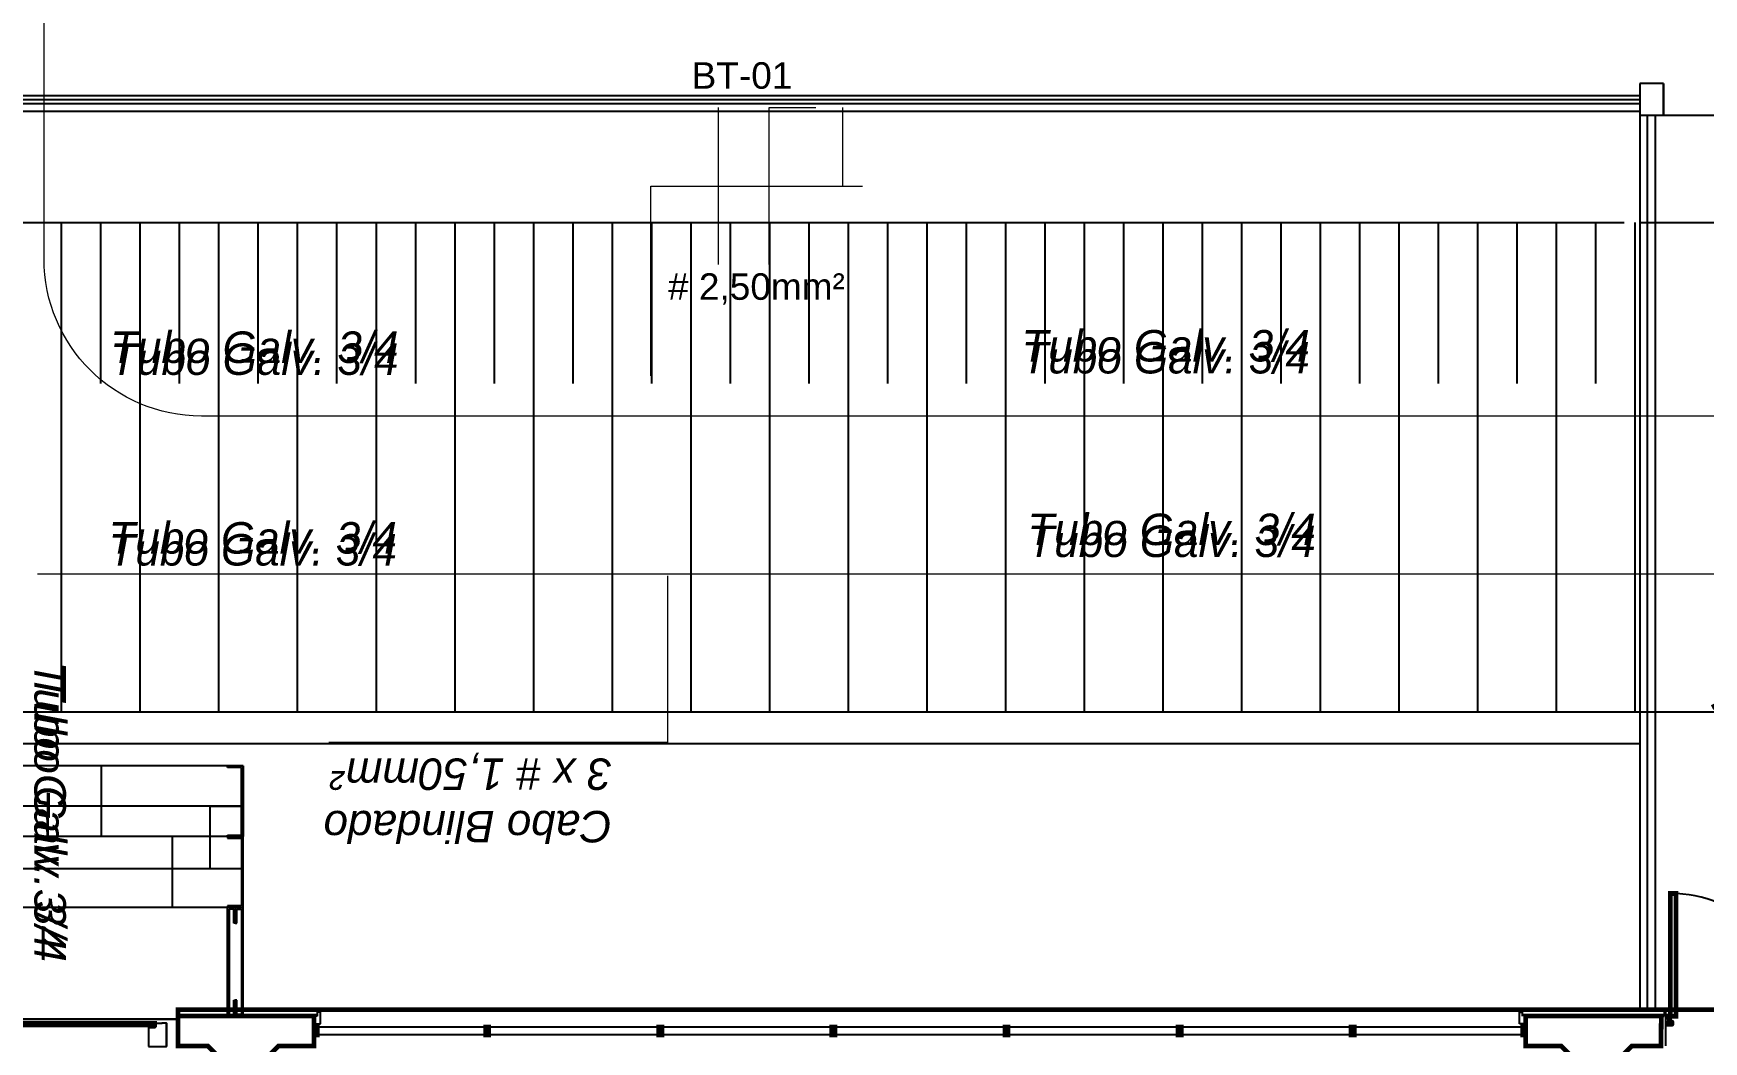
# Model space of a CAD drawing. Header units: metres. Extents: x -331 to 2982, y 362 to 2539.
# Drawn here: x 2868.26 to 2878.88, y 1401.76 to 1408.17 of the extents above; entities that cross this region are included whole.
import ezdxf

# ---------------------------------------------------------------- set-up
doc = ezdxf.new("R2010")
doc.units = ezdxf.units.M
doc.layers.get('0').update_dxf_attribs({"color": 251})
doc.layers.get('Defpoints').update_dxf_attribs({"color": 251})
for name, color, linetype in [('CX', 251, 'Continuous'), ('Div', 251, 'Continuous'), ('Pis', 251, 'Continuous')]:
    doc.layers.add(name, color=color, linetype=linetype)
doc.styles.add('COTA', font='simplex.shx')
doc.styles.get("Standard").update_dxf_attribs({"font": 'arial.ttf', "height": 0.3})
doc.dimstyles.new('EXEC_75', dxfattribs={"dimscale": 75, "dimtxt": 0.0032, "dimasz": 0.0022, "dimexe": 0, "dimexo": 0, "dimgap": 5e-05, "dimtad": 1, "dimzin": 4, "dimdsep": 46, "dimtxsty": 'COTA', "dimblk": 'ARCHTICK', "dimcen": 0, "dimclrd": 1, "dimclre": 1, "dimclrt": 2, "dimazin": 0, "dimtfac": 1, "dimtix": 1, "dimtmove": 2, "dimatfit": 3, "dimldrblk": 'DOT', "dimfxl": 1, "dimtvp": 1, "dimtolj": 1, "dimtzin": 0, "dimarcsym": 0})

# ---------------------------------------------------------------- blocks, each defined once
blk = doc.blocks.new('derw')
at = {"layer": 'Div', "color": 2, "linetype": 'Continuous', "lineweight": 15}
blk.add_lwpolyline([(814.4189921522002, 2191.529581289617), (814.4189921522002, 2192.588913395118), (816.5705472743985, 2192.588913395118)], dxfattribs=at)
at = {"layer": 'Div', "color": 2, "linetype": 'Continuous', "lineweight": 15, "insert": (814.7715363855286, 2193.224066991034), "char_height": 0.2, "attachment_point": 1}
blk.add_mtext_dynamic_manual_height_columns('{\\fArial|b0|i1|c0|p34;Cabo Blindado \\P3 x # 1,50mm²}', width=13.3188035564217, gutter_width=2.5, heights=[0], dxfattribs=at)
blk = doc.blocks.new('rett')
at = {"color": 2, "linetype": 'Continuous', "lineweight": 15}
blk.add_line((813.9660645629535, 2203.000419129855), (814.2623575708391, 2203.000419129855), dxfattribs=at)
at = {"layer": 'Div', "color": 2, "linetype": 'Continuous', "lineweight": 15}
for p, q in [((813.6454584484123, 2202.002690364971), (813.6454584484123, 2203.000419129855)), ((813.9660645629542, 2202.002690364971), (813.9660645629535, 2203.000419129855)), ((814.4346317089877, 2202.501554747413), (814.4346317089874, 2203.000419129855))]:
    blk.add_line(p, q, dxfattribs=at)
blk.add_lwpolyline([(813.2136611509295, 2201.294788682367), (813.2136611509295, 2202.501554747413), (814.5599219802248, 2202.501554747413)], dxfattribs=at)
at = {"layer": 'Div', "color": 2, "linetype": 'Continuous', "lineweight": 15, "char_height": 0.1682977584436248, "attachment_point": 1}
for s, insert in [('\\pxqc;\\PBT-01{\\fArial|b0|i1|c0|p34;  }', (808.1902414873588, 2203.568620138259)), ('\\pxqc;\\P\\pi-0.92701,l1.92701,t1.92701;#^I2,50mm²', (808.1979214959712, 2202.227331624766))]:
    blk.add_mtext_dynamic_manual_height_columns(s, width=11.20762391848375, gutter_width=2.10372198054531, heights=[0], dxfattribs=dict(at, insert=insert))
blk = doc.blocks.new('_ARCHTICK')
at = {"color": 0, "linetype": 'ByBlock', "const_width": 0.15}
blk.add_lwpolyline([(-0.5, -0.5), (0.5, 0.5)], dxfattribs=at)
blk = doc.blocks.new('*D145')
at = {"color": 1, "linetype": 'Continuous', "lineweight": -2, "transparency": 16777216}
for p, q in [((2860.682183336563, 1404.734484828974), (2860.682183336563, 1403.855783529046)), ((2898.05302410439, 1404.734484828974), (2898.05302410439, 1403.855783529046)), ((2898.05302410439, 1403.855783529046), (2860.682183336563, 1403.855783529046))]:
    blk.add_line(p, q, dxfattribs=at)
at = {"layer": 'Defpoints', "color": 0, "transparency": 16777216}
for p in [(2860.682183336563, 1404.734484828974), (2898.05302410439, 1404.734484828974), (2860.682183336563, 1403.855783529046)]:
    blk.add_point(p, dxfattribs=at)
at = {"color": 1, "lineweight": -2, "transparency": 16777216, "xscale": 0.165, "yscale": 0.165, "zscale": 0.165, "rotation": 180}
blk.add_blockref('_ARCHTICK', (2860.682183336563, 1403.855783529046), dxfattribs=at)
at = {"color": 1, "lineweight": -2, "transparency": 16777216, "xscale": 0.165, "yscale": 0.165, "zscale": 0.165}
blk.add_blockref('_ARCHTICK', (2898.05302410439, 1403.855783529046), dxfattribs=at)
at = {"color": 2, "lineweight": 15, "transparency": 16777216, "insert": (2879.367603720477, 1403.979533529046), "char_height": 0.24, "attachment_point": 5, "style": 'COTA'}
blk.add_mtext('\\A1;37.37', dxfattribs=at)
blk = doc.blocks.new('_Dot')
at = {"color": 0, "linetype": 'ByBlock', "lineweight": -2}
blk.add_line((-0.5, 0), (-1, 0), dxfattribs=at)
at = {"color": 0, "linetype": 'ByBlock', "const_width": 0.5}
blk.add_lwpolyline([(-0.25, 0, 1), (0.25, 0, 1)], format="xyb", close=True, dxfattribs=at)
blk = doc.blocks.new('XR_BL2_3 PAV$0$perfil_cc')
at = {"layer": 'CX'}
for p, q in [((-0.1152074819774498, 0.1169643204621025), (-0.1152074819774498, -0.02879960517248037)), ((-0.1152074886640548, -0.02879960517248037), (-0.1152074886640548, 0.1169642816516898))]:
    blk.add_line(p, q, dxfattribs=at)
blk.add_lwpolyline([(7.663379619771149e-06, 0.1200226552014101), (-0.07960006283429896, 0.1199999038235546), (-0.1152074886640548, 0.1199999038235546), (-0.1152074819774498, -0.02879960517248037), (-0.0852074886634, -0.02879960517248037), (-0.0852074886633608, -0.0281678552518929), (-0.04045665589905692, -0.02816785524451098), (-0.04045665589905692, -4.479852577787824e-08), (-1.366206561215222e-07, -4.479852577787824e-08)], close=True, dxfattribs=at)

msp = doc.modelspace()

# ---------------------------------------------------------------- linework, layer by layer
at = {"lineweight": 0}
msp.add_line((2867.274387819326, 1401.905135371257), (2869.18300187816, 1401.905135371257), dxfattribs=at)
msp.add_lwpolyline([(2894.617266578578, 1401.476519384694), (2894.617266578627, 1401.574664068126), (2894.968925621984, 1401.925781930215), (2894.968925765673, 1401.96578196821), (2869.18300187816, 1401.96578196821), (2869.18300187816, 1401.735784721206), (2869.37298864348, 1401.735784721206), (2869.527266576495, 1401.581518148654), (2869.52727242328, 1371.895824200856), (2871.019841477053, 1371.895824473943), (2871.161724919226, 1371.655675191141), (2871.312146049241, 1371.420777374849), (2870.237270468931, 1371.420777374849), (2870.237270468931, 1370.780777374848), (2871.787586304541, 1370.780777374848, 0.08752608940896613), (2873.859992610932, 1369.021094235261)], format="xyb", dxfattribs=at)
at = {"layer": 'Div', "color": 230, "linetype": 'Continuous', "lineweight": 0}
msp.add_lwpolyline([(2868.331737591302, 1406.738311297104), (2868.331737591302, 1456.50171918145, -0.414213562373095), (2869.331737591302, 1457.50171918145), (2981.0732040355, 1457.50171918145, -0.573633797378109), (2981.944759001761, 1456.011421373187), (2936.695141891721, 1375.575555968425, -0.2709437248566193), (2935.82358692546, 1375.065853776687), (2919.103372282391, 1375.065853776687, -0.2751897758583724), (2918.224177034503, 1375.589392113914), (2902.169315213926, 1405.214772959877, 0.2751897758583723), (2901.290119966038, 1405.738311297104), (2869.331737591302, 1405.738311297104, -0.414213562373095)], format="xyb", close=True, dxfattribs=at)
at = {"layer": 'Div', "color": 150, "linetype": 'Continuous', "lineweight": 0}
msp.add_lwpolyline([(2889.015567856112, 1425.513853608338), (2942.005730541883, 1425.513853608338), (2942.005730541883, 1420.436845911743), (2949.223499445711, 1420.436845911743), (2949.223499445711, 1411.112281434738), (2947.52162803535, 1407.716126733687), (2898.05302410439, 1407.716126733687), (2898.05302410439, 1404.734484828974), (2868.289244039146, 1404.734484828974)], dxfattribs=at)
at = {"layer": 'Pis'}
for p, q in [((2878.622308812829, 1407.850380960714), (2878.472308812829, 1407.850380960714)), ((2878.472308812829, 1407.850380960714), (2878.472308812829, 1407.650380017379)), ((2878.622308812829, 1407.850380960714), (2878.622308812829, 1407.650380017379)), ((2878.622308812829, 1407.650380017379), (2878.622308812829, 1407.850380960714)), ((2858.701149366004, 1407.725380489046), (2878.472266578452, 1407.725380489046)), ((2858.797265631859, 1407.775380489046), (2878.472308812829, 1407.775380489046)), ((2858.797265631859, 1407.750380489046), (2878.472308812829, 1407.750380489046)), ((2867.214442439919, 1407.675380489046), (2878.472266578452, 1407.675380489046)), ((2878.472266578452, 1407.650380017379), (2878.472266578452, 1401.965785364088)), ((2878.472308812829, 1407.650380017379), (2878.622308812829, 1407.650380017379)), ((2878.522266672817, 1401.965785364088), (2878.522266672818, 1407.650380017379)), ((2878.522266672831, 1401.965785364088), (2878.522266672831, 1407.650380017379)), ((2878.572266672818, 1401.965785364088), (2878.572266672818, 1407.650380017379)), ((2878.572266672832, 1401.965785364088), (2878.572266672832, 1407.650380017379)), ((2878.622308812828, 1407.650380017379), (2880.272266578445, 1407.650380017379)), ((2858.598580631382, 1406.968273707862), (2878.372308718448, 1406.96827370786)), ((2868.443494664497, 1405.945783473), (2868.443494664497, 1406.96827370786)), ((2868.443494664497, 1403.855783529045), (2868.443494664497, 1406.96827370786)), ((2868.693494664497, 1405.945783473), (2868.693494664497, 1406.96827370786)), ((2868.943494664497, 1405.945783473), (2868.943494664497, 1406.96827370786)), ((2868.943494664497, 1403.855783529045), (2868.943494664497, 1406.96827370786)), ((2869.193494664497, 1405.945783473), (2869.193494664497, 1406.96827370786)), ((2869.443494664497, 1405.945783473), (2869.443494664497, 1406.96827370786)), ((2869.443494664497, 1403.855783529045), (2869.443494664497, 1406.96827370786)), ((2869.693494664497, 1405.945783473), (2869.693494664497, 1406.96827370786)), ((2869.943494664497, 1405.945783473), (2869.943494664497, 1406.96827370786)), ((2869.943494664497, 1403.855783529045), (2869.943494664497, 1406.96827370786)), ((2869.943494664497, 1403.855783529045), (2869.943494664497, 1406.96827370786)), ((2870.193494664497, 1405.945783473), (2870.193494664497, 1406.96827370786)), ((2870.443494664497, 1405.945783473), (2870.443494664497, 1406.96827370786)), ((2870.443494664497, 1403.855783529045), (2870.443494664497, 1406.96827370786)), ((2870.443494664497, 1403.855783529045), (2870.443494664497, 1406.96827370786)), ((2870.693494664497, 1405.945783473), (2870.693494664497, 1406.96827370786)), ((2870.943494664497, 1405.945783473), (2870.943494664497, 1406.96827370786)), ((2870.943494664497, 1403.855783529045), (2870.943494664497, 1406.96827370786)), ((2871.193494664497, 1405.945783473), (2871.193494664497, 1406.96827370786)), ((2871.443494664497, 1405.945783473), (2871.443494664497, 1406.96827370786)), ((2871.443494664497, 1403.855783529045), (2871.443494664497, 1406.96827370786)), ((2871.693494664497, 1405.945783473), (2871.693494664497, 1406.96827370786)), ((2871.943494664497, 1405.945783473), (2871.943494664497, 1406.96827370786)), ((2871.943494664497, 1403.855783529045), (2871.943494664497, 1406.96827370786)), ((2872.193494664497, 1405.945783473), (2872.193494664497, 1406.96827370786)), ((2872.443494664497, 1405.945783473), (2872.443494664497, 1406.96827370786)), ((2872.443494664497, 1403.855783529045), (2872.443494664497, 1406.96827370786)), ((2872.693494664497, 1405.945783473), (2872.693494664497, 1406.96827370786)), ((2872.943494664497, 1405.945783473), (2872.943494664497, 1406.96827370786)), ((2872.943494664497, 1403.855783529045), (2872.943494664497, 1406.96827370786)), ((2873.193494664497, 1405.945783473), (2873.193494664497, 1406.96827370786)), ((2873.443494664497, 1405.945783473), (2873.443494664497, 1406.96827370786)), ((2873.443494664497, 1405.945783473), (2873.443494664497, 1406.96827370786)), ((2873.443494664497, 1403.855783529045), (2873.443494664497, 1406.96827370786)), ((2873.693494664497, 1405.945783473), (2873.693494664497, 1406.96827370786)), ((2873.943494664497, 1405.945783473), (2873.943494664497, 1406.96827370786)), ((2873.943494664497, 1403.855783529045), (2873.943494664497, 1406.96827370786)), ((2873.943494664497, 1403.855783529045), (2873.943494664497, 1406.96827370786)), ((2874.193494664497, 1405.945783473), (2874.193494664497, 1406.96827370786)), ((2874.443494664497, 1405.945783473), (2874.443494664497, 1406.96827370786)), ((2874.443494664497, 1403.855783529045), (2874.443494664497, 1406.96827370786)), ((2874.443494664497, 1403.855783529045), (2874.443494664497, 1406.96827370786)), ((2874.693494664497, 1405.945783473), (2874.693494664497, 1406.96827370786)), ((2874.943494664497, 1405.945783473), (2874.943494664497, 1406.96827370786)), ((2874.943494664497, 1403.855783529045), (2874.943494664497, 1406.96827370786)), ((2875.193494664497, 1405.945783473), (2875.193494664497, 1406.96827370786)), ((2875.443494664497, 1405.945783473), (2875.443494664497, 1406.96827370786)), ((2875.443494664497, 1403.855783529045), (2875.443494664497, 1406.96827370786)), ((2875.693494664497, 1405.945783473), (2875.693494664497, 1406.96827370786)), ((2875.943494664497, 1405.945783473), (2875.943494664497, 1406.96827370786)), ((2875.943494664497, 1403.855783529045), (2875.943494664497, 1406.96827370786)), ((2876.193494664497, 1405.945783473), (2876.193494664497, 1406.96827370786)), ((2876.443494664497, 1405.945783473), (2876.443494664497, 1406.96827370786)), ((2876.443494664497, 1403.855783529045), (2876.443494664497, 1406.96827370786)), ((2876.693494664497, 1405.945783473), (2876.693494664497, 1406.96827370786)), ((2876.943494664497, 1405.945783473), (2876.943494664497, 1406.96827370786)), ((2876.943494664497, 1403.855783529045), (2876.943494664497, 1406.96827370786)), ((2877.193494664497, 1405.945783473), (2877.193494664497, 1406.96827370786)), ((2877.443494664497, 1405.945783473), (2877.443494664497, 1406.96827370786)), ((2877.443494664497, 1403.855783529045), (2877.443494664497, 1406.96827370786)), ((2877.693494664497, 1405.945783473), (2877.693494664497, 1406.96827370786)), ((2877.943494664497, 1405.945783473), (2877.943494664497, 1406.96827370786)), ((2877.943494664497, 1403.855783529045), (2877.943494664497, 1406.96827370786)), ((2878.193494664497, 1405.945783473), (2878.193494664497, 1406.96827370786)), ((2878.443494664497, 1405.945783473), (2878.443494664497, 1406.96827370786)), ((2878.443494664497, 1405.945783473), (2878.443494664497, 1406.96827370786)), ((2878.443494664497, 1403.855783529045), (2878.443494664497, 1406.96827370786)), ((2878.472266578452, 1406.96827370786), (2880.422308718442, 1406.96827370786)), ((2878.472266578452, 1403.855783529045), (2858.797265631859, 1403.855783529045)), ((2878.472266578452, 1403.655783529044), (2858.797265631859, 1403.655783529044)), ((2869.597265631823, 1403.515781622242), (2858.701149366004, 1403.515781622242)), ((2868.697265631823, 1403.065781622243), (2868.697265631823, 1403.515781622242)), ((2868.697265631823, 1403.065781622243), (2868.697265631823, 1403.515781622242)), ((2869.497265631823, 1403.505781622242), (2869.497265631823, 1403.515781622242)), ((2869.497265631823, 1403.515781622242), (2869.597265631823, 1403.515781622242)), ((2869.587265631822, 1403.505781622242), (2869.497265631823, 1403.505781622242)), ((2869.587265631822, 1403.075781622243), (2869.587265631822, 1403.505781622242)), ((2869.597265631823, 1403.065781622243), (2869.597265631823, 1403.515781622242)), ((2869.597265631823, 1403.515781622242), (2869.597265631823, 1403.065781622243)), ((2869.597265631823, 1403.260097701125), (2858.701149366004, 1403.260097701125)), ((2869.387265631823, 1403.260097701125), (2869.587265631822, 1403.260097701125)), ((2869.387265631823, 1402.860097701117), (2869.387265631823, 1403.260097701125)), ((2869.587265631822, 1403.260097701125), (2869.587265631822, 1402.860097701117)), ((2869.597265631823, 1403.065781622243), (2858.701149366004, 1403.065781622243)), ((2869.147265631822, 1402.615781622242), (2869.147265631822, 1403.065781622243)), ((2869.147265631822, 1402.615781622242), (2869.147265631822, 1403.065781622243)), ((2869.497348213445, 1403.075781622243), (2869.587265631822, 1403.075781622243)), ((2869.497348213445, 1403.065781622243), (2869.497348213445, 1403.075781622243)), ((2869.597265631823, 1403.065781622243), (2869.497348213445, 1403.065781622243)), ((2869.497348213445, 1403.065781622243), (2869.497348213445, 1403.055781622243)), ((2869.597265631823, 1403.065781622243), (2869.497348213445, 1403.065781622243)), ((2869.497348213445, 1403.055781622243), (2869.587265631822, 1403.055781622243)), ((2869.587265631822, 1403.055781622243), (2869.587265631822, 1402.625781622244)), ((2869.597265631823, 1402.615781622242), (2869.597265631823, 1403.065781622243)), ((2869.597265631823, 1402.615781622244), (2869.597265631823, 1403.065781622243)), ((2869.597265631823, 1402.860097701125), (2858.701149366004, 1402.860097701125)), ((2869.587265631822, 1402.860097701117), (2869.387265631823, 1402.860097701117)), ((2869.587265631822, 1402.625781622244), (2869.497265631823, 1402.625781622244)), ((2869.497265631823, 1402.625781622244), (2869.497265631823, 1402.615781622244)), ((2869.597265631823, 1402.615781622242), (2858.347265631822, 1402.615781622242)), ((2869.497264685197, 1401.925782465142), (2869.497265631823, 1402.615781622244)), ((2869.497265631823, 1402.615781622244), (2869.547265631822, 1402.615781622242)), ((2869.497265631823, 1402.615781622244), (2869.597265631823, 1402.615781622244)), ((2869.507265618103, 1402.605781622244), (2869.507264698917, 1401.935783127915)), ((2869.537265631823, 1402.605781622243), (2869.507265618103, 1402.605781622244)), ((2869.537265631823, 1402.515781622244), (2869.537265631823, 1402.605781622243)), ((2869.547265631822, 1402.515781622244), (2869.537265631823, 1402.515781622244)), ((2869.547265631822, 1402.615781622242), (2869.547265631822, 1402.515781622244)), ((2869.597265631823, 1402.615781622244), (2869.547265631822, 1402.615781622242)), ((2869.547265631822, 1402.615781622242), (2869.547265631822, 1402.515781622244)), ((2869.547265631822, 1402.515781622244), (2869.557265631823, 1402.515781622244)), ((2869.557265631823, 1402.515781622244), (2869.557265631823, 1402.605781622243)), ((2869.557265631823, 1402.605781622243), (2869.587265645542, 1402.605781622244)), ((2869.587265645542, 1402.605781622244), (2869.587266564728, 1401.935783127915)), ((2869.597266578448, 1401.925782465142), (2869.597265631823, 1402.615781622244)), ((2869.537265631823, 1401.935785116225), (2869.537265631823, 1402.025782465142)), ((2869.537265631823, 1402.025782465142), (2869.547265631822, 1402.025782465142)), ((2869.547265631822, 1402.025782465142), (2869.547265631822, 1401.925785778953)), ((2869.547265631822, 1402.025782465142), (2869.547265631822, 1401.925785778953)), ((2869.557265631823, 1402.025782465142), (2869.547265631822, 1402.025782465142)), ((2869.557265631823, 1401.935785116225), (2869.557265631823, 1402.025782465142)), ((2867.274387819326, 1401.905135371257), (2869.18300187816, 1401.905135371257)), ((2869.183001878027, 1401.905135371119), (2867.274387819194, 1401.90513537112)), ((2869.507264698917, 1401.935783127915), (2869.537265631823, 1401.935785116225)), ((2869.587266564728, 1401.935783127915), (2869.557265631823, 1401.935785116225)), ((2870.067987691311, 1401.965785364088), (2869.597265631823, 1401.965785104011)), ((2870.06798769131, 1401.925783714484), (2870.011530572701, 1401.925783528997)), ((2870.047990720054, 1401.875880944345), (2870.087990713367, 1401.875880944347)), ((2870.067987691311, 1401.965785364088), (2870.06798769131, 1401.925783714484)), ((2877.747990713367, 1401.965785364088), (2870.06798769131, 1401.965785364088)), ((2870.087990713368, 1401.950832338744), (2870.067991851076, 1401.950832338744)), ((2870.087990713367, 1401.875880944347), (2870.087990713369, 1401.950832338744)), ((2877.707991138546, 1401.950833225121), (2877.727990000838, 1401.950833225121)), ((2877.707991138547, 1401.875881830724), (2877.707991138545, 1401.950833225121)), ((2877.74799113186, 1401.875881830723), (2877.707991138547, 1401.875881830724)), ((2877.727990000838, 1401.925784535162), (2877.727990000838, 1401.965785364088)), ((2877.727990000838, 1401.965785364088), (2878.62654396982, 1401.965785364088)), ((2878.60901654244, 1401.92578379512), (2878.62654396982, 1401.925783795121)), ((2878.62654396982, 1401.965785364088), (2878.62654396982, 1401.925784535162)), ((2878.637266578448, 1401.950833225121), (2878.62654396982, 1401.950833225121)), ((2878.637266578448, 1401.735784535161), (2878.637266578448, 1401.950833225121)), ((2877.747990713368, 1401.855783714904), (2870.047990713367, 1401.855783714904)), ((2877.747990713368, 1401.805783714904), (2870.047990713367, 1401.805783714904))]:
    msp.add_line(p, q, dxfattribs=at)
at = {"layer": 'Pis', "const_width": 0.03}
for points in [[(2878.702111336496, 1402.704496936681), (2878.667111336496, 1402.704496936681), (2878.667111336496, 1401.924496936681), (2878.702111336496, 1401.924496936681)], [(2867.399135495353, 1401.86987920772), (2869.035376570957, 1401.86988142895), (2869.035376519561, 1401.879881146227), (2867.399135546749, 1401.879878702851)], [(2869.527266578449, 1401.476519211191), (2869.667266578449, 1401.476519397098), (2869.667266578449, 1401.581518146431), (2869.821533153087, 1401.735784721069), (2870.047990713367, 1401.735784721069), (2870.047990713367, 1401.925782651715), (2869.183001878027, 1401.925771486388), (2869.183001878027, 1401.735784721069), (2869.372988643347, 1401.735784721069), (2869.527266578449, 1401.58151814643)], [(2878.057266985329, 1401.476519211191), (2878.197266985329, 1401.476519335129), (2878.197266985329, 1401.511518736368), (2878.421532970031, 1401.735784721069), (2878.607266578448, 1401.735784535161), (2878.60901654244, 1401.92578379512), (2877.747990925957, 1401.925784535162), (2877.747990713367, 1401.735784721069), (2877.972988460291, 1401.735784721069), (2878.057266985329, 1401.651518736367)], [(2870.067990713367, 1401.855783714904), (2870.067990713367, 1401.805783714904), (2870.047990713367, 1401.805783714904), (2870.047990713367, 1401.855783714904)], [(2871.157990713367, 1401.855783714904), (2871.157990713367, 1401.805783714905), (2871.137990713367, 1401.805783714905), (2871.137990713367, 1401.855783714904)], [(2872.257990713367, 1401.855783714904), (2872.257990713367, 1401.805783714905), (2872.237990713367, 1401.805783714905), (2872.237990713367, 1401.855783714904)], [(2873.357990713367, 1401.855783714904), (2873.357990713367, 1401.805783714905), (2873.337990713367, 1401.805783714905), (2873.337990713367, 1401.855783714904)], [(2874.457990713367, 1401.855783714904), (2874.457990713367, 1401.805783714905), (2874.437990713367, 1401.805783714905), (2874.437990713367, 1401.855783714904)], [(2875.557990713367, 1401.855783714904), (2875.557990713367, 1401.805783714905), (2875.537990713367, 1401.805783714905), (2875.537990713367, 1401.855783714904)], [(2876.657990713367, 1401.855783714904), (2876.657990713367, 1401.805783714905), (2876.637990713367, 1401.805783714905), (2876.637990713367, 1401.855783714904)], [(2877.747990713368, 1401.855783714904), (2877.747990713368, 1401.805783714904), (2877.727990713368, 1401.805783714904), (2877.727990713368, 1401.855783714904)]]:
    msp.add_lwpolyline(points, close=True, dxfattribs=at)
msp.add_lwpolyline([(2894.617266578578, 1401.476519384694), (2894.617266578627, 1401.574664068126), (2894.968925621984, 1401.925781930215), (2894.968925765673, 1401.96578196821), (2869.18300187816, 1401.96578196821), (2869.18300187816, 1401.735784721206), (2869.37298864348, 1401.735784721206), (2869.527266576495, 1401.581518148655), (2869.52727242328, 1371.895824200856), (2871.019841477053, 1371.895824473943), (2871.161724919226, 1371.655675191141), (2871.312146049241, 1371.420777374849), (2870.237270468931, 1371.420777374849), (2870.237270468931, 1370.780777374849), (2871.787586304541, 1370.780777374849, 0.08752608940896613), (2873.859992610932, 1369.021094235261)], format="xyb", dxfattribs=at)
msp.add_lwpolyline([(2878.675511336496, 1401.872785778953, 0.4142135623730971), (2878.677111336496, 1401.874385778953), (2878.677111336496, 1401.886185778953, 0.4142135623730943), (2878.675511336496, 1401.887785778953), (2878.662911336496, 1401.887785778953, -0.414213562373095), (2878.662111336496, 1401.888585778953), (2878.662111336496, 1401.924185778953, 0.414213562373095), (2878.660511336496, 1401.925785778953), (2878.648711336496, 1401.925785778953, 0.4142135623730995), (2878.647111336496, 1401.924185778953), (2878.647111336496, 1401.917785778953), (2878.647911336496, 1401.917785778953), (2878.647911336496, 1401.924185778953, -0.4142135623730995), (2878.648711336496, 1401.924985778953), (2878.660511336496, 1401.924985778953, -0.414213562373095), (2878.661311336496, 1401.924185778953), (2878.661311336496, 1401.888585778953, 0.414213562373095), (2878.662911336496, 1401.886985778953), (2878.675511336496, 1401.886985778953, -0.4142135623730943), (2878.676311336496, 1401.886185778953), (2878.676311336496, 1401.874385778953, -0.4142135623730971), (2878.675511336496, 1401.873585778953), (2878.648711336496, 1401.873585778953, -0.4142135623730906), (2878.647911336496, 1401.874385778953), (2878.647911336496, 1401.880785778953), (2878.647111336496, 1401.880785778953), (2878.647111336496, 1401.874385778953, 0.4142135623730906), (2878.648711336496, 1401.872785778953)], format="xyb", close=True, dxfattribs=at)
at = {"layer": 'Pis'}
msp.add_arc((2878.67105843141, 1401.928225655654), 0.7762813158288466, 357.140323167763, 90.29132847819483, dxfattribs=at)

# ---------------------------------------------------------------- block references
at = {"layer": 'Div', "color": 150, "linetype": 'Continuous', "lineweight": 15}
msp.add_blockref('rett', (2058.973222257383, -795.3015169457174), dxfattribs=at)
at = {"layer": 'Div', "color": 150, "linetype": 'Continuous', "lineweight": 15, "rotation": 180}
msp.add_blockref('derw', (3686.712661666143, 3596.253128589661), dxfattribs=at)
at = {"layer": 'Pis', "rotation": 180.0002944873043}
msp.add_blockref('XR_BL2_3 PAV$0$perfil_cc', (2868.994920011686, 1401.851081333117), dxfattribs=at)

# ---------------------------------------------------------------- texts
at = {"layer": 'Div', "color": 2, "linetype": 'Continuous', "lineweight": 0, "char_height": 0.2, "attachment_point": 1}
for insert in [(2868.751991321881, 1406.275796803772), (2874.543448795546, 1406.28486064351), (2868.751991321881, 1406.199796803772), (2874.543448795546, 1406.20886064351), (2868.741901154091, 1405.064193296515), (2874.581096488955, 1405.118373293658), (2868.741901154091, 1404.988193296515), (2874.581096488955, 1405.042373293658)]:
    msp.add_mtext_dynamic_manual_height_columns('{\\fArial|b0|i1|c0|p34;Tubo Galv. 3/4 }', width=13.3188035564217, gutter_width=2.5, heights=[0], dxfattribs=dict(at, insert=insert))
at = {"layer": 'Div', "color": 2, "linetype": 'Continuous', "lineweight": 0, "char_height": 0.2, "attachment_point": 1, "rotation": 270}
for insert in [(2868.470400434834, 1404.17781896489), (2868.470400434834, 1404.10181896489)]:
    msp.add_mtext_dynamic_manual_height_columns('{\\fArial|b0|i1|c0|p34;Tubo Galv. 3/4 }', width=13.3188035564217, gutter_width=2.5, heights=[0], dxfattribs=dict(at, insert=insert))

# ---------------------------------------------------------------- dimensions: what is measured, and where the dimension line sits
at = {"color": 30, "linetype": 'Continuous', "lineweight": 15, "true_color": 0xf8991e}
dim = msp.add_aligned_dim(p1=(2898.05302410439, 1404.734484828974), p2=(2860.682183336563, 1404.734484828974), distance=0.878701299928025, dimstyle='EXEC_75', dxfattribs=at)
dim.commit()
dim.dimension.update_dxf_attribs({"geometry": '*D145', "text_midpoint": (2879.367603720477, 1403.979533529046)})

doc.saveas('drawing.dxf')
